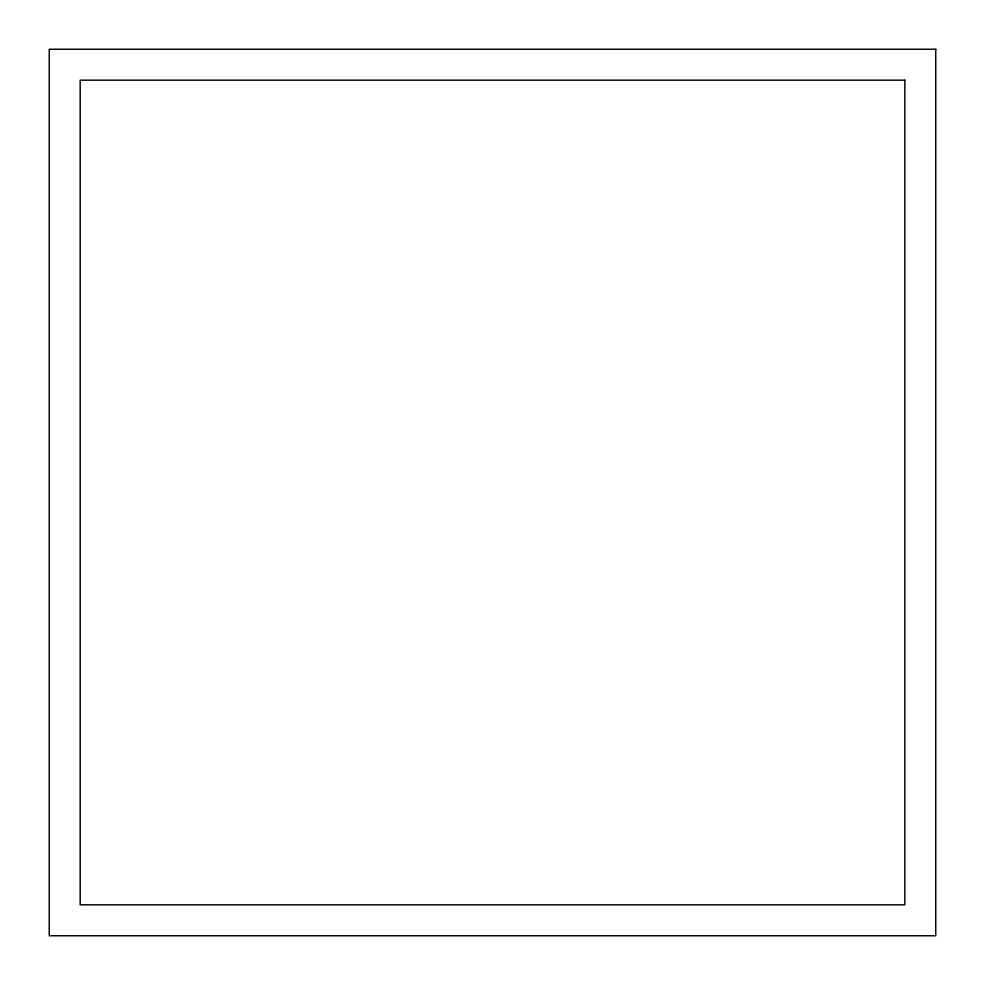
<?xml version="1.0" encoding="UTF-8"?>
<svg xmlns="http://www.w3.org/2000/svg" width="985" height="985" viewBox="0 0 985 985"><rect width="100%" height="100%" fill="white"/><g stroke="black" fill="none" stroke-linecap="round" stroke-linejoin="round"><path stroke-width="1.48" d="M935.75 49.25L49.25 49.25L49.25 935.75L935.75 935.75L935.75 49.25M904.821 80.179L80.179 80.179L80.179 904.821L904.821 904.821L904.821 80.179"/></g></svg>
